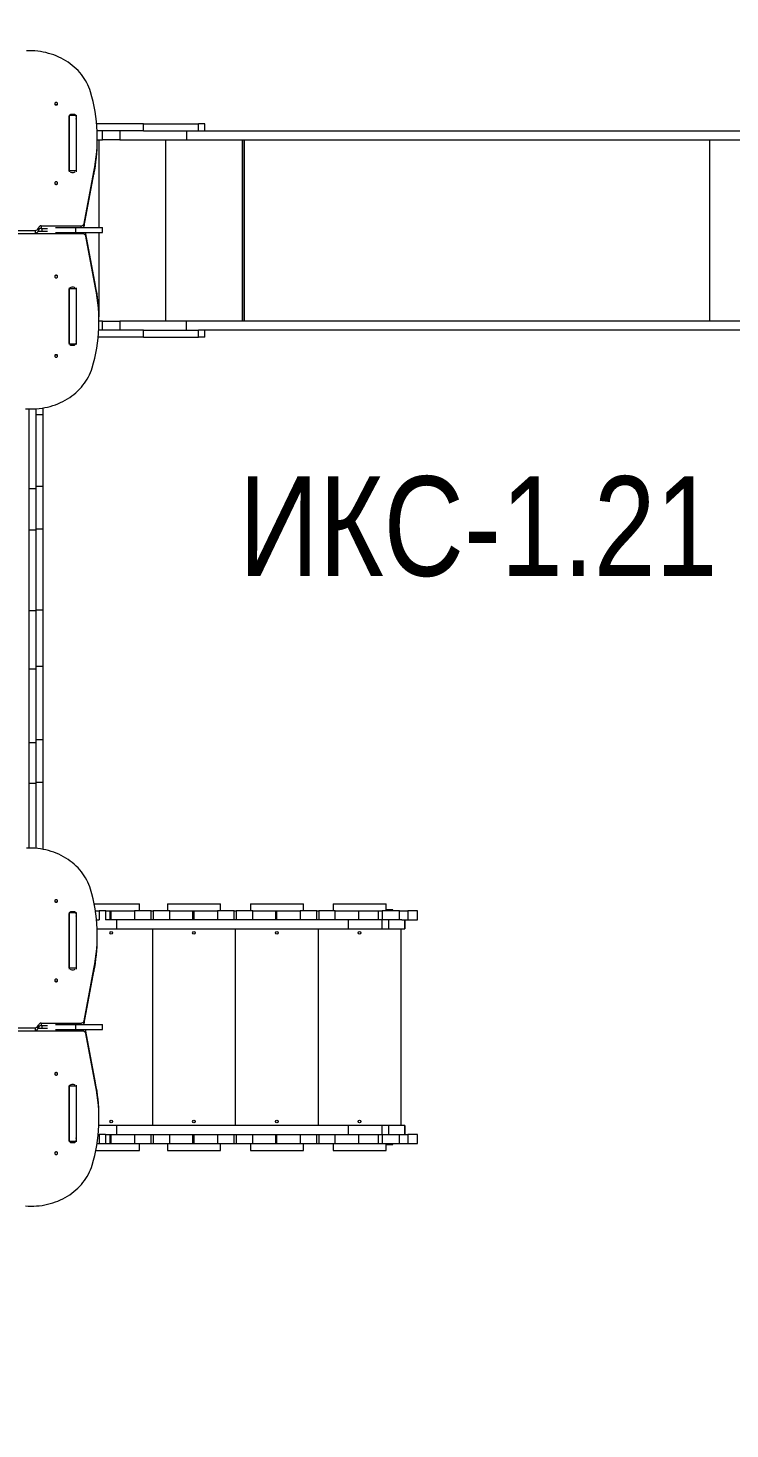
# Model space of a CAD drawing. Header units: millimetres. Extents: x -6398 to 6402, y -5787 to 4580.
# Drawn here: x 1669 to 3784, y -2273 to 1945 of the extents above; entities that cross this region are included whole.
import ezdxf

# ---------------------------------------------------------------- set-up
doc = ezdxf.new("R2010")
doc.units = ezdxf.units.MM
for name, color, linetype in [('DIKOM_АРТИКУЛ', 7, 'Continuous'), ('DIKOM_ЗОНА', 80, 'Continuous'), ('DIKOM_РАЗМЕР_ЗОНА', 7, 'Continuous'), ('DIKOM_РАЗМЕР_ОБЪЕКТА', 7, 'Continuous')]:
    doc.layers.add(name, color=color, linetype=linetype)
doc.styles.add('style1', font='arial.ttf', dxfattribs={"width": 0.8})
doc.dimstyles.new('1-50', dxfattribs={"dimtxt": 300, "dimasz": 200, "dimexe": 100, "dimexo": 0, "dimgap": 100, "dimtad": 1, "dimtxsty": 'style1', "dimcen": 200, "dimclrd": 7, "dimclre": 7, "dimclrt": 7, "dimadec": 1, "dimazin": 2, "dimtfac": 1, "dimtmove": 0, "dimatfit": 2, "dimfxl": 0, "dimlwd": 25, "dimlwe": 18, "dimarcsym": 0})

# ---------------------------------------------------------------- blocks, each defined once
blk = doc.blocks.new('*D11')
at = {"layer": 'Defpoints', "color": 0, "transparency": 16777216}
for p in [(4404.6, 1023.7), (-3518.4, -1364.8), (4404.6, -3858.3)]:
    blk.add_point(p, dxfattribs=at)
at = {"layer": 'DIKOM_РАЗМЕР_ОБЪЕКТА', "color": 7, "lineweight": 18, "transparency": 16777216}
for p, q in [((4404.6, 1023.7), (4404.6, -3958.3)), ((-3518.4, -1364.8), (-3518.4, -3958.3))]:
    blk.add_line(p, q, dxfattribs=at)
at = {"layer": 'DIKOM_РАЗМЕР_ОБЪЕКТА', "color": 7, "lineweight": 25, "transparency": 16777216}
blk.add_line((-3318.4, -3858.3), (4204.6, -3858.3), dxfattribs=at)
at = {"layer": 'DIKOM_РАЗМЕР_ОБЪЕКТА', "color": 7, "transparency": 16777216}
for points in [[(-3318.4, -3824.9), (-3318.4, -3891.6), (-3518.4, -3858.3)], [(4204.6, -3824.9), (4204.6, -3891.6), (4404.6, -3858.3)]]:
    blk.add_solid(points, dxfattribs=at)
at = {"layer": 'DIKOM_РАЗМЕР_ОБЪЕКТА', "color": 7, "transparency": 16777216, "insert": (326.4, -3605.1), "char_height": 300, "attachment_point": 5, "style": 'style1'}
blk.add_mtext('7900', dxfattribs=at)
blk = doc.blocks.new('*D13')
at = {"layer": 'Defpoints', "color": 0, "transparency": 16777216}
for p in [(6402.1, 1335.2), (-5518.4, -1066.4), (6402.1, -5686.9)]:
    blk.add_point(p, dxfattribs=at)
at = {"layer": 'DIKOM_РАЗМЕР_ЗОНА', "color": 7, "lineweight": 18, "transparency": 16777216}
for p, q in [((6402.1, 1335.2), (6402.1, -5786.9)), ((-5518.4, -1066.4), (-5518.4, -5786.9))]:
    blk.add_line(p, q, dxfattribs=at)
at = {"layer": 'DIKOM_РАЗМЕР_ЗОНА', "color": 7, "lineweight": 25, "transparency": 16777216}
blk.add_line((-5318.4, -5686.9), (6202.1, -5686.9), dxfattribs=at)
at = {"layer": 'DIKOM_РАЗМЕР_ЗОНА', "color": 7, "transparency": 16777216}
for points in [[(-5318.4, -5653.5), (-5318.4, -5720.2), (-5518.4, -5686.9)], [(6202.1, -5653.5), (6202.1, -5720.2), (6402.1, -5686.9)]]:
    blk.add_solid(points, dxfattribs=at)
at = {"layer": 'DIKOM_РАЗМЕР_ЗОНА', "color": 7, "transparency": 16777216, "insert": (717.6, -5433.7), "char_height": 300, "attachment_point": 5, "style": 'style1'}
blk.add_mtext('11900', dxfattribs=at)

msp = doc.modelspace()

# ---------------------------------------------------------------- linework, layer by layer
at = {"color": 7, "linetype": 'Continuous', "lineweight": 15}
for p, q in [((1791.923, 1676.783), (1791.923, 1517.868)), ((1792.673, 1656.217), (1791.923, 1656.217)), ((1792.24, 1671.334), (1792.673, 1671.334)), ((1792.67, 1656.217), (1792.67, 1671.334)), ((1792.673, 1682.68), (1792.673, 1681.61)), ((1813.673, 1681.61), (1792.673, 1681.61)), ((1792.673, 1681.61), (1792.673, 1514.879)), ((1810.762, 1682.723), (1795.584, 1682.723)), ((1805.423, 1684.578), (1800.923, 1684.578)), ((1800.923, 1684.578), (1800.923, 1682.723)), ((1805.423, 1684.578), (1805.423, 1682.723)), ((1813.673, 1682.68), (1813.673, 1681.61)), ((1813.673, 1681.61), (1813.673, 1514.879)), ((1814.423, 1656.217), (1813.673, 1656.217)), ((1814.423, 1517.868), (1814.423, 1676.783)), ((2016.574, 1656.217), (1875.566, 1656.217)), ((2016.574, 1635.217), (2016.574, 1656.217)), ((2016.574, 1656.217), (2182.717, 1656.217)), ((2182.717, 1635.217), (2182.717, 1656.217)), ((2201.579, 1656.217), (2182.717, 1656.217)), ((2201.579, 1635.217), (2201.579, 1656.217)), ((1792.673, 1635.217), (1791.923, 1635.217)), ((1792.672, 1635.217), (1792.672, 1608.217)), ((1792.672, 1608.217), (1792.673, 1608.217)), ((1814.423, 1635.217), (1813.673, 1635.217)), ((1813.673, 1608.217), (1814.423, 1608.217)), ((2016.574, 1635.217), (1877.004, 1635.217)), ((1877.538, 1604.892), (1877.538, 1612.392)), ((1877.538, 1608.217), (1892.67, 1608.217)), ((1882.458, 1608.217), (1882.458, 1344.723)), ((1892.67, 1608.217), (1892.67, 1635.217)), ((1945.434, 1608.217), (1892.67, 1608.217)), ((1945.434, 1635.217), (1945.434, 1608.217)), ((1945.434, 1608.217), (2145.981, 1608.217)), ((2016.574, 1635.217), (2182.717, 1635.217)), ((2083.004, 1608.217), (2083.004, 1062.217)), ((2145.981, 1635.217), (2145.981, 1608.217)), ((2145.981, 1608.217), (3837.695, 1608.217)), ((2182.717, 1635.217), (3837.695, 1635.217)), ((2314.945, 1062.217), (2314.945, 1608.217)), ((2316.226, 1062.217), (2316.226, 1608.217)), ((2319.985, 1608.217), (2319.985, 1062.217)), ((3723.102, 1062.217), (3723.102, 1608.217)), ((1813.673, 1514.879), (1792.673, 1514.879)), ((1792.673, 1514.879), (1792.673, 1511.823)), ((1800.923, 1510.074), (1805.423, 1510.074)), ((1813.673, 1514.879), (1813.673, 1511.823)), ((1837.887, 1356.502), (1867.18, 1512.279)), ((1837.887, 1349.002), (1867.18, 1504.779)), ((1867.18, 1512.279), (1867.18, 1504.779)), ((1837.887, 1356.502), (1837.887, 1349.002)), ((1832.976, 1325.206), (1251.516, 1325.204)), ((1452.592, 1335.378), (1690.03, 1335.378)), ((1690.03, 1335.378), (1690.03, 1327.981)), ((1727.489, 1332.705), (1698.998, 1332.705)), ((1699.905, 1342.671), (1699.905, 1335.171)), ((1708.792, 1349.234), (1828.017, 1349.234)), ((1708.792, 1349.234), (1708.792, 1341.734)), ((1708.792, 1341.734), (1727.525, 1341.734)), ((1709.972, 1341.734), (1709.972, 1332.705)), ((1751.386, 1329.723), (1811.77, 1329.723)), ((1751.44, 1344.723), (1811.77, 1344.723)), ((1811.77, 1344.723), (1811.77, 1329.723)), ((1811.77, 1344.723), (1892.945, 1344.723)), ((1811.77, 1329.723), (1892.945, 1329.723)), ((1828.017, 1349.234), (1828.017, 1344.723)), ((1832.976, 1325.206), (1832.976, 1329.723)), ((1842.846, 1317.938), (1842.846, 1325.438)), ((1872.14, 1169.659), (1842.846, 1325.438)), ((1872.14, 1162.159), (1842.846, 1317.938)), ((1882.458, 1329.723), (1882.458, 1075.77)), ((1892.945, 1329.723), (1892.945, 1344.723)), ((1791.923, 1156.57), (1791.923, 997.654)), ((1792.673, 1162.471), (1792.673, 1159.217)), ((1813.673, 1159.217), (1792.673, 1159.217)), ((1792.673, 1159.217), (1792.673, 992.825)), ((1805.423, 1164.364), (1800.923, 1164.364)), ((1813.673, 1162.471), (1813.673, 1159.217)), ((1813.673, 1159.217), (1813.673, 992.825)), ((1814.423, 997.654), (1814.423, 1156.57)), ((1872.14, 1162.159), (1872.14, 1169.659)), ((1792.672, 1062.217), (1792.672, 1035.217)), ((1792.673, 1062.217), (1792.672, 1062.217)), ((1814.423, 1062.217), (1813.673, 1062.217)), ((1882.498, 1062.045), (1882.498, 1069.546)), ((1892.67, 1062.217), (1882.498, 1062.217)), ((1892.67, 1035.217), (1892.67, 1062.217)), ((1892.67, 1062.217), (1945.434, 1062.217)), ((1945.434, 1062.217), (1945.434, 1035.217)), ((2145.981, 1062.217), (1945.434, 1062.217)), ((2145.981, 1035.217), (2145.981, 1062.217)), ((3837.695, 1062.217), (2145.981, 1062.217)), ((1792.673, 1035.217), (1791.923, 1035.217)), ((1792.673, 1014.217), (1791.923, 1014.217)), ((1814.423, 1035.217), (1813.673, 1035.217)), ((1814.423, 1014.217), (1813.673, 1014.217)), ((2016.574, 1014.217), (1880.148, 1014.217)), ((2016.574, 1035.217), (1881.759, 1035.217)), ((2016.574, 1014.217), (2016.574, 1035.217)), ((2016.574, 1035.217), (2182.717, 1035.217)), ((2016.574, 1014.217), (2182.717, 1014.217)), ((3837.695, 1035.217), (2182.717, 1035.217)), ((2182.717, 1014.217), (2182.717, 1035.217)), ((2201.579, 1014.217), (2182.717, 1014.217)), ((2201.579, 1014.217), (2201.579, 1035.217)), ((1792.673, 1003.101), (1792.241, 1003.101)), ((1813.673, 992.825), (1792.673, 992.825)), ((1792.673, 992.825), (1792.673, 991.754)), ((1795.584, 991.712), (1810.762, 991.712)), ((1800.923, 989.86), (1800.923, 991.712)), ((1800.923, 989.86), (1805.423, 989.86)), ((1805.423, 989.86), (1805.423, 991.712)), ((1813.673, 992.825), (1813.673, 991.754)), ((1671.673, 798.282), (1671.673, 557.342)), ((1692.673, 798.683), (1692.673, 557.342)), ((1713.673, 780.664), (1692.673, 780.664)), ((1713.673, 801.12), (1713.673, 780.664)), ((1713.673, 780.664), (1713.673, 565.047)), ((1692.673, 557.342), (1671.673, 557.342)), ((1671.673, 557.342), (1671.673, 433.664)), ((1713.673, 565.047), (1692.673, 565.047)), ((1692.673, 557.342), (1692.673, 433.664)), ((1713.673, 565.047), (1713.673, 435.822)), ((1692.673, 433.664), (1671.673, 433.664)), ((1671.673, 433.664), (1671.673, 190.502)), ((1713.673, 435.822), (1692.673, 435.822)), ((1692.673, 433.664), (1692.673, 190.502)), ((1713.673, 435.822), (1713.673, 192.661)), ((1692.673, 190.502), (1671.673, 190.502)), ((1671.673, 190.502), (1671.673, 14.41)), ((1713.673, 192.661), (1692.673, 192.661)), ((1692.673, 190.502), (1692.673, 14.41)), ((1713.673, 192.661), (1713.673, 22.926)), ((1692.673, 14.41), (1671.673, 14.41)), ((1671.673, 14.41), (1671.673, -206.901)), ((1713.673, 22.926), (1692.673, 22.926)), ((1692.673, 14.41), (1692.673, -206.901)), ((1713.673, 22.926), (1713.673, -198.385)), ((1692.673, -206.901), (1671.673, -206.901)), ((1671.673, -206.901), (1671.673, -329.046)), ((1713.673, -198.385), (1692.673, -198.385)), ((1692.673, -206.901), (1692.673, -329.046)), ((1713.673, -198.385), (1713.673, -326.008)), ((1692.673, -329.046), (1671.673, -329.046)), ((1671.673, -329.046), (1671.673, -523.769)), ((1713.673, -326.008), (1692.673, -326.008)), ((1692.673, -329.046), (1692.673, -524.647)), ((1713.673, -326.008), (1713.673, -527.575)), ((1805.423, -715.434), (1800.923, -715.434)), ((1800.923, -715.434), (1800.923, -717.289)), ((1805.423, -715.434), (1805.423, -717.289)), ((1868.053, -691.783), (2004.452, -691.783)), ((1871.771, -712.783), (1882.955, -712.783)), ((1882.955, -712.783), (1882.955, -739.783)), ((1903.131, -712.783), (1882.955, -712.783)), ((1903.131, -739.783), (1903.131, -712.783)), ((1903.131, -712.783), (1916.673, -712.783)), ((1916.673, -739.783), (1916.673, -712.783)), ((1916.673, -712.783), (1919.673, -712.783)), ((1919.673, -739.783), (1919.673, -712.783)), ((1919.673, -712.783), (1989.673, -712.783)), ((1989.673, -712.783), (1989.673, -739.783)), ((2039.673, -712.783), (1989.673, -712.783)), ((2004.452, -712.783), (2004.452, -691.783)), ((2039.673, -739.783), (2039.673, -712.783)), ((2039.673, -712.783), (2045.673, -712.783)), ((2045.673, -712.783), (2045.673, -739.783)), ((2095.673, -712.783), (2045.673, -712.783)), ((2088.673, -691.783), (2088.673, -712.783)), ((2088.673, -691.783), (2248.673, -691.783)), ((2095.673, -739.783), (2095.673, -712.783)), ((2095.673, -712.783), (2165.673, -712.783)), ((2165.673, -739.783), (2165.673, -712.783)), ((2165.673, -712.783), (2169.673, -712.783)), ((2169.673, -739.783), (2169.673, -712.783)), ((2169.673, -712.783), (2239.673, -712.783)), ((2239.673, -712.783), (2239.673, -739.783)), ((2289.673, -712.783), (2239.673, -712.783)), ((2248.673, -712.783), (2248.673, -691.783)), ((2289.673, -739.783), (2289.673, -712.783)), ((2289.673, -712.783), (2295.673, -712.783)), ((2295.673, -712.783), (2295.673, -739.783)), ((2345.673, -712.783), (2295.673, -712.783)), ((2338.673, -691.783), (2338.673, -712.783)), ((2338.673, -691.783), (2498.673, -691.783)), ((2345.673, -739.783), (2345.673, -712.783)), ((2345.673, -712.783), (2415.673, -712.783)), ((2415.673, -739.783), (2415.673, -712.783)), ((2415.673, -712.783), (2418.673, -712.783)), ((2418.673, -739.783), (2418.673, -712.783)), ((2418.673, -712.783), (2488.673, -712.783)), ((2488.673, -712.783), (2488.673, -739.783)), ((2538.673, -712.783), (2488.673, -712.783)), ((2498.673, -712.783), (2498.673, -691.783)), ((2538.673, -739.783), (2538.673, -712.783)), ((2538.673, -712.783), (2544.673, -712.783)), ((2544.673, -712.783), (2544.673, -739.783)), ((2594.673, -712.783), (2544.673, -712.783)), ((2587.673, -691.783), (2587.673, -712.783)), ((2587.673, -691.783), (2747.673, -691.783)), ((2594.673, -739.783), (2594.673, -712.783)), ((2594.673, -712.783), (2665.723, -712.783)), ((2665.723, -739.783), (2665.723, -712.783)), ((2665.723, -712.783), (2724.634, -712.783)), ((2724.634, -739.783), (2724.634, -712.783)), ((2724.634, -712.783), (2735.422, -712.783)), ((2735.422, -712.783), (2735.422, -739.783)), ((2788.357, -712.783), (2735.422, -712.783)), ((2747.673, -712.783), (2747.673, -691.783)), ((2767.673, -709.783), (2747.673, -709.783)), ((2767.673, -712.783), (2767.673, -709.783)), ((2788.357, -739.783), (2788.357, -712.783)), ((2788.357, -712.783), (2813.544, -712.783)), ((2813.544, -712.783), (2813.544, -739.783)), ((2842.673, -712.783), (2813.544, -712.783)), ((2842.673, -739.783), (2842.673, -712.783)), ((1791.923, -723.229), (1791.923, -882.144)), ((1791.923, -739.783), (1792.673, -739.783)), ((1792.24, -728.678), (1792.673, -728.678)), ((1792.673, -717.332), (1792.673, -718.402)), ((1813.673, -718.402), (1792.673, -718.402)), ((1792.673, -718.402), (1792.673, -885.134)), ((1810.762, -717.289), (1795.584, -717.289)), ((1813.673, -717.332), (1813.673, -718.402)), ((1813.673, -718.402), (1813.673, -885.134)), ((1813.673, -739.783), (1814.423, -739.783)), ((1814.423, -882.144), (1814.423, -723.229)), ((1875.188, -739.783), (1882.955, -739.783)), ((1935.218, -739.783), (1902.337, -739.783)), ((1935.218, -739.783), (1935.218, -766.783)), ((2633.263, -739.783), (1935.218, -739.783)), ((2633.263, -739.783), (2633.263, -766.783)), ((2735.132, -739.783), (2633.263, -739.783)), ((2735.132, -739.783), (2735.132, -766.783)), ((2755.26, -739.783), (2735.132, -739.783)), ((2755.26, -739.783), (2755.26, -766.783)), ((2795.027, -739.783), (2755.26, -739.783)), ((2795.027, -739.783), (2813.544, -739.783)), ((2803.918, -739.783), (2803.918, -766.783)), ((2804.566, -766.783), (2804.566, -739.783)), ((2813.544, -739.783), (2842.673, -739.783)), ((1791.923, -766.783), (1792.673, -766.783)), ((1813.673, -766.783), (1814.423, -766.783)), ((1877.093, -766.783), (1935.218, -766.783)), ((1877.538, -795.12), (1877.538, -787.62)), ((1935.218, -766.783), (2633.263, -766.783)), ((2044.673, -1358.783), (2044.673, -766.783)), ((2293.673, -1358.783), (2293.673, -766.783)), ((2543.673, -1358.783), (2543.673, -766.783)), ((2633.263, -766.783), (2735.132, -766.783)), ((2735.132, -766.783), (2755.26, -766.783)), ((2755.26, -766.783), (2803.918, -766.783)), ((2792.673, -1358.783), (2792.673, -766.783)), ((2803.918, -766.783), (2804.566, -766.783)), ((1813.673, -885.134), (1792.673, -885.134)), ((1792.673, -885.134), (1792.673, -888.189)), ((1813.673, -885.134), (1813.673, -888.189)), ((1800.923, -889.938), (1805.423, -889.938)), ((1837.887, -1043.51), (1867.18, -887.733)), ((1837.887, -1051.01), (1867.18, -895.233)), ((1867.18, -887.733), (1867.18, -895.233)), ((1708.792, -1050.778), (1828.017, -1050.778)), ((1708.792, -1050.778), (1708.792, -1058.278)), ((1828.017, -1050.778), (1828.017, -1055.289)), ((1837.887, -1043.51), (1837.887, -1051.01)), ((1832.976, -1074.806), (1251.516, -1074.808)), ((1452.592, -1064.634), (1690.03, -1064.634)), ((1690.03, -1064.634), (1690.03, -1072.031)), ((1727.489, -1067.306), (1698.998, -1067.307)), ((1699.905, -1057.341), (1699.905, -1064.841)), ((1708.792, -1058.278), (1727.525, -1058.278)), ((1709.972, -1058.278), (1709.972, -1067.307)), ((1751.386, -1070.289), (1811.77, -1070.289)), ((1751.44, -1055.289), (1811.77, -1055.289)), ((1811.77, -1055.289), (1811.77, -1070.289)), ((1811.77, -1055.289), (1892.945, -1055.289)), ((1811.77, -1070.289), (1892.945, -1070.289)), ((1832.976, -1074.806), (1832.976, -1070.289)), ((1842.846, -1082.074), (1842.846, -1074.574)), ((1872.14, -1230.353), (1842.846, -1074.574)), ((1872.14, -1237.853), (1842.846, -1082.074)), ((1892.945, -1070.289), (1892.945, -1055.289)), ((1791.923, -1243.442), (1791.923, -1402.358)), ((1792.673, -1237.542), (1792.673, -1240.795)), ((1813.673, -1240.795), (1792.673, -1240.795)), ((1792.673, -1240.795), (1792.673, -1407.187)), ((1805.423, -1235.648), (1800.923, -1235.648)), ((1813.673, -1237.542), (1813.673, -1240.795)), ((1813.673, -1240.795), (1813.673, -1407.187)), ((1814.423, -1402.358), (1814.423, -1243.442)), ((1872.14, -1237.853), (1872.14, -1230.353)), ((1882.498, -1337.967), (1882.498, -1330.467)), ((1791.923, -1358.783), (1792.673, -1358.783)), ((1792.673, -1385.783), (1791.923, -1385.783)), ((1814.423, -1358.783), (1813.673, -1358.783)), ((1814.423, -1385.783), (1813.673, -1385.783)), ((1880.149, -1385.783), (1882.955, -1385.783)), ((1935.218, -1358.783), (1882.053, -1358.783)), ((1882.955, -1385.783), (1882.955, -1412.783)), ((1902.337, -1385.783), (1882.955, -1385.783)), ((1902.337, -1385.783), (1935.218, -1385.783)), ((1903.131, -1412.783), (1903.131, -1385.783)), ((1916.673, -1412.783), (1916.673, -1385.783)), ((1919.673, -1412.783), (1919.673, -1385.783)), ((1935.218, -1358.783), (1935.218, -1385.783)), ((2633.263, -1358.783), (1935.218, -1358.783)), ((1935.218, -1385.783), (2633.263, -1385.783)), ((1989.673, -1385.783), (1989.673, -1412.783)), ((2039.673, -1412.783), (2039.673, -1385.783)), ((2045.673, -1385.783), (2045.673, -1412.783)), ((2095.673, -1412.783), (2095.673, -1385.783)), ((2165.673, -1412.783), (2165.673, -1385.783)), ((2169.673, -1412.783), (2169.673, -1385.783)), ((2239.673, -1385.783), (2239.673, -1412.783)), ((2289.673, -1412.783), (2289.673, -1385.783)), ((2295.673, -1385.783), (2295.673, -1412.783)), ((2345.673, -1412.783), (2345.673, -1385.783)), ((2415.673, -1412.783), (2415.673, -1385.783)), ((2418.673, -1412.783), (2418.673, -1385.783)), ((2488.673, -1385.783), (2488.673, -1412.783)), ((2538.673, -1412.783), (2538.673, -1385.783)), ((2544.673, -1385.783), (2544.673, -1412.783)), ((2594.673, -1412.783), (2594.673, -1385.783)), ((2633.263, -1358.783), (2633.263, -1385.783)), ((2735.132, -1358.783), (2633.263, -1358.783)), ((2633.263, -1385.783), (2735.132, -1385.783)), ((2665.723, -1412.783), (2665.723, -1385.783)), ((2724.634, -1412.783), (2724.634, -1385.783)), ((2735.132, -1358.783), (2735.132, -1385.783)), ((2755.26, -1358.783), (2735.132, -1358.783)), ((2735.132, -1385.783), (2755.26, -1385.783)), ((2735.422, -1385.783), (2735.422, -1412.783)), ((2755.26, -1358.783), (2755.26, -1385.783)), ((2803.918, -1358.783), (2755.26, -1358.783)), ((2755.26, -1385.783), (2795.027, -1385.783)), ((2788.357, -1412.783), (2788.357, -1385.783)), ((2795.027, -1385.783), (2813.544, -1385.783)), ((2803.918, -1358.783), (2803.918, -1385.783)), ((2804.566, -1358.783), (2803.918, -1358.783)), ((2804.566, -1385.783), (2804.566, -1358.783)), ((2813.544, -1385.783), (2813.544, -1412.783)), ((2842.673, -1385.783), (2813.544, -1385.783)), ((2842.673, -1412.783), (2842.673, -1385.783)), ((1792.673, -1396.911), (1792.241, -1396.911)), ((1813.673, -1407.187), (1792.673, -1407.187)), ((1792.673, -1407.187), (1792.673, -1408.258)), ((1795.584, -1408.3), (1810.762, -1408.3)), ((1800.923, -1410.152), (1800.923, -1408.3)), ((1800.923, -1410.152), (1805.423, -1410.152)), ((1805.423, -1410.152), (1805.423, -1408.3)), ((1813.673, -1407.187), (1813.673, -1408.258)), ((1873.016, -1433.783), (2004.452, -1433.783)), ((1876.733, -1412.783), (1882.955, -1412.783)), ((1882.955, -1412.783), (1903.131, -1412.783)), ((1903.131, -1412.783), (1916.673, -1412.783)), ((1916.673, -1412.783), (1919.673, -1412.783)), ((1919.673, -1412.783), (1989.673, -1412.783)), ((1989.673, -1412.783), (2039.673, -1412.783)), ((2004.452, -1433.783), (2004.452, -1412.783)), ((2039.673, -1412.783), (2045.673, -1412.783)), ((2045.673, -1412.783), (2095.673, -1412.783)), ((2088.673, -1412.783), (2088.673, -1433.783)), ((2088.673, -1433.783), (2248.673, -1433.783)), ((2095.673, -1412.783), (2165.673, -1412.783)), ((2165.673, -1412.783), (2169.673, -1412.783)), ((2169.673, -1412.783), (2239.673, -1412.783)), ((2239.673, -1412.783), (2289.673, -1412.783)), ((2248.673, -1433.783), (2248.673, -1412.783)), ((2289.673, -1412.783), (2295.673, -1412.783)), ((2295.673, -1412.783), (2345.673, -1412.783)), ((2338.673, -1412.783), (2338.673, -1433.783)), ((2338.673, -1433.783), (2498.673, -1433.783)), ((2345.673, -1412.783), (2415.673, -1412.783)), ((2415.673, -1412.783), (2418.673, -1412.783)), ((2418.673, -1412.783), (2488.673, -1412.783)), ((2488.673, -1412.783), (2538.673, -1412.783)), ((2498.673, -1433.783), (2498.673, -1412.783)), ((2538.673, -1412.783), (2544.673, -1412.783)), ((2544.673, -1412.783), (2594.673, -1412.783)), ((2587.673, -1412.783), (2587.673, -1433.783)), ((2587.673, -1433.783), (2747.673, -1433.783)), ((2594.673, -1412.783), (2665.723, -1412.783)), ((2665.723, -1412.783), (2724.634, -1412.783)), ((2724.634, -1412.783), (2735.422, -1412.783)), ((2735.422, -1412.783), (2788.357, -1412.783)), ((2747.673, -1433.783), (2747.673, -1412.783)), ((2747.673, -1415.783), (2767.673, -1415.783)), ((2767.673, -1415.783), (2767.673, -1412.783)), ((2788.357, -1412.783), (2813.544, -1412.783)), ((2813.544, -1412.783), (2842.673, -1412.783))]:
    msp.add_line(p, q, dxfattribs=at)
at = {"color": 7, "linetype": 'Continuous', "lineweight": 15, "flags": 128}
for points in [[(1857.033, 1752.697), (1854.773, 1759.667), (1852.16, 1766.545), (1849.201, 1773.316), (1845.901, 1779.968), (1842.266, 1786.488), (1838.303, 1792.863), (1834.021, 1799.081), (1829.427, 1805.13), (1824.53, 1810.997), (1819.339, 1816.673), (1813.866, 1822.145), (1808.12, 1827.404), (1802.112, 1832.439), (1795.854, 1837.24), (1789.358, 1841.797), (1782.638, 1846.103), (1775.705, 1850.149), (1768.573, 1853.927), (1761.256, 1857.429), (1753.769, 1860.649), (1746.125, 1863.581), (1738.339, 1866.219), (1730.428, 1868.558), (1722.405, 1870.593), (1714.286, 1872.32), (1706.088, 1873.736), (1697.825, 1874.839), (1689.515, 1875.626), (1681.172, 1876.096), (1672.814, 1876.247), (1664.456, 1876.08)], [(1758.073, 1716.837), (1757.895, 1717.911), (1757.375, 1718.897), (1756.554, 1719.717), (1755.501, 1720.303), (1754.299, 1720.609), (1753.047, 1720.609), (1751.845, 1720.303), (1750.792, 1719.717), (1749.971, 1718.897), (1749.451, 1717.911), (1749.273, 1716.837), (1749.451, 1715.764), (1749.971, 1714.777), (1750.792, 1713.957), (1751.845, 1713.371), (1753.047, 1713.065), (1754.299, 1713.065), (1755.501, 1713.371), (1756.554, 1713.957), (1757.375, 1714.777), (1757.895, 1715.764), (1758.073, 1716.837)], [(1758.073, 1477.814), (1757.895, 1478.888), (1757.375, 1479.874), (1756.554, 1480.694), (1755.501, 1481.28), (1754.299, 1481.586), (1753.047, 1481.586), (1751.845, 1481.28), (1750.792, 1480.694), (1749.971, 1479.874), (1749.451, 1478.888), (1749.273, 1477.814), (1749.451, 1476.741), (1749.971, 1475.754), (1750.792, 1474.934), (1751.845, 1474.348), (1753.047, 1474.042), (1754.299, 1474.042), (1755.501, 1474.348), (1756.554, 1474.934), (1757.375, 1475.754), (1757.895, 1476.741), (1758.073, 1477.814)], [(1749.273, 1196.624), (1749.451, 1195.55), (1749.971, 1194.564), (1750.792, 1193.744), (1751.845, 1193.158), (1753.047, 1192.852), (1754.299, 1192.852), (1755.501, 1193.158), (1756.554, 1193.744), (1757.375, 1194.564), (1757.895, 1195.55), (1758.073, 1196.624), (1757.895, 1197.697), (1757.375, 1198.684), (1756.554, 1199.504), (1755.501, 1200.09), (1754.299, 1200.396), (1753.047, 1200.396), (1751.845, 1200.09), (1750.792, 1199.504), (1749.971, 1198.684), (1749.451, 1197.697), (1749.273, 1196.624)], [(1749.273, 957.601), (1749.451, 956.527), (1749.971, 955.541), (1750.792, 954.721), (1751.845, 954.135), (1753.047, 953.829), (1754.299, 953.829), (1755.501, 954.135), (1756.554, 954.721), (1757.375, 955.541), (1757.895, 956.527), (1758.073, 957.601), (1757.895, 958.674), (1757.375, 959.661), (1756.554, 960.481), (1755.501, 961.067), (1754.299, 961.372), (1753.047, 961.372), (1751.845, 961.067), (1750.792, 960.481), (1749.971, 959.661), (1749.451, 958.674), (1749.273, 957.601)], [(1661.075, 798.844), (1669.416, 798.358), (1677.774, 798.191), (1686.132, 798.342), (1694.474, 798.812), (1702.785, 799.599), (1711.047, 800.701), (1719.246, 802.118), (1727.364, 803.845), (1735.387, 805.88), (1743.299, 808.219), (1751.084, 810.857), (1758.728, 813.788), (1766.216, 817.009), (1773.533, 820.511), (1780.664, 824.289), (1787.597, 828.334), (1794.318, 832.64), (1800.814, 837.198), (1807.071, 841.999), (1813.079, 847.034), (1818.825, 852.292), (1824.299, 857.765), (1829.489, 863.44), (1834.386, 869.308), (1838.98, 875.357), (1843.263, 881.575), (1847.226, 887.95), (1850.86, 894.47), (1854.161, 901.122), (1857.12, 907.893), (1859.732, 914.77), (1861.993, 921.741)], [(1857.033, -647.315), (1854.773, -640.345), (1852.16, -633.467), (1849.201, -626.696), (1845.901, -620.044), (1842.266, -613.524), (1838.303, -607.149), (1834.021, -600.931), (1829.427, -594.882), (1824.53, -589.015), (1819.339, -583.339), (1813.866, -577.866), (1808.12, -572.608), (1802.112, -567.573), (1795.854, -562.772), (1789.358, -558.215), (1782.638, -553.909), (1775.705, -549.863), (1768.573, -546.085), (1761.256, -542.583), (1753.769, -539.363), (1746.125, -536.431), (1738.339, -533.793), (1730.428, -531.454), (1722.405, -529.419), (1714.286, -527.692), (1706.088, -526.276), (1697.825, -525.173), (1689.515, -524.386), (1681.172, -523.916), (1672.814, -523.765), (1664.456, -523.932)], [(1758.073, -683.175), (1757.895, -682.101), (1757.375, -681.115), (1756.554, -680.295), (1755.501, -679.709), (1754.299, -679.403), (1753.047, -679.403), (1751.845, -679.709), (1750.792, -680.295), (1749.971, -681.115), (1749.451, -682.101), (1749.273, -683.175), (1749.451, -684.249), (1749.971, -685.235), (1750.792, -686.055), (1751.845, -686.641), (1753.047, -686.947), (1754.299, -686.947), (1755.501, -686.641), (1756.554, -686.055), (1757.375, -685.235), (1757.895, -684.249), (1758.073, -683.175)], [(1758.073, -922.198), (1757.895, -921.124), (1757.375, -920.138), (1756.554, -919.318), (1755.501, -918.732), (1754.299, -918.426), (1753.047, -918.426), (1751.845, -918.732), (1750.792, -919.318), (1749.971, -920.138), (1749.451, -921.124), (1749.273, -922.198), (1749.451, -923.271), (1749.971, -924.258), (1750.792, -925.078), (1751.845, -925.664), (1753.047, -925.97), (1754.299, -925.97), (1755.501, -925.664), (1756.554, -925.078), (1757.375, -924.258), (1757.895, -923.271), (1758.073, -922.198)], [(1749.273, -1203.388), (1749.451, -1204.462), (1749.971, -1205.448), (1750.792, -1206.268), (1751.845, -1206.854), (1753.047, -1207.16), (1754.299, -1207.16), (1755.501, -1206.854), (1756.554, -1206.268), (1757.375, -1205.448), (1757.895, -1204.462), (1758.073, -1203.388), (1757.895, -1202.315), (1757.375, -1201.328), (1756.554, -1200.508), (1755.501, -1199.922), (1754.299, -1199.617), (1753.047, -1199.617), (1751.845, -1199.922), (1750.792, -1200.508), (1749.971, -1201.328), (1749.451, -1202.315), (1749.273, -1203.388)], [(1749.273, -1442.411), (1749.451, -1443.485), (1749.971, -1444.471), (1750.792, -1445.291), (1751.845, -1445.877), (1753.047, -1446.183), (1754.299, -1446.183), (1755.501, -1445.877), (1756.554, -1445.291), (1757.375, -1444.471), (1757.895, -1443.485), (1758.073, -1442.411), (1757.895, -1441.338), (1757.375, -1440.351), (1756.554, -1439.531), (1755.501, -1438.945), (1754.299, -1438.64), (1753.047, -1438.64), (1751.845, -1438.945), (1750.792, -1439.531), (1749.971, -1440.351), (1749.451, -1441.338), (1749.273, -1442.411)], [(1661.075, -1601.168), (1669.416, -1601.654), (1677.774, -1601.821), (1686.132, -1601.67), (1694.474, -1601.2), (1702.785, -1600.414), (1711.047, -1599.311), (1719.246, -1597.894), (1727.364, -1596.167), (1735.387, -1594.132), (1743.299, -1591.793), (1751.084, -1589.155), (1758.728, -1586.224), (1766.216, -1583.003), (1773.533, -1579.501), (1780.664, -1575.723), (1787.597, -1571.678), (1794.318, -1567.372), (1800.814, -1562.814), (1807.071, -1558.013), (1813.079, -1552.978), (1818.825, -1547.72), (1824.299, -1542.247), (1829.489, -1536.572), (1834.386, -1530.704), (1838.98, -1524.655), (1843.263, -1518.437), (1847.226, -1512.062), (1850.86, -1505.542), (1854.161, -1498.89), (1857.12, -1492.119), (1859.732, -1485.242), (1861.993, -1478.271)]]:
    msp.add_lwpolyline(points, dxfattribs=at)
at = {"color": 7, "linetype": 'Continuous', "lineweight": 15}
for centre in [(1919.673, -778.783), (2168.673, -778.783), (2418.673, -778.783), (2667.673, -778.783), (1919.673, -1346.783), (2168.673, -1346.783), (2418.673, -1346.783), (2667.673, -1346.783)]:
    msp.add_circle(centre, 4, dxfattribs=at)
for centre, radius, start, end in [((1387.248, 1612.446), 490.273, 348.210904, 16.622643), ((1753.673, 1708.079), 5.068, 81.13644, 98.86356), ((1753.673, 1708.092), 5.052, 81.218738, 98.781262), ((1798.875, 1676.757), 6.952, 153.139994, 179.785415), ((1798.884, 1669.255), 6.961, 153.209505, 179.767583), ((1800.84, 1674.76), 9.818, 89.514378, 126.228944), ((1805.506, 1674.76), 9.818, 53.771058, 90.48579), ((1807.474, 1676.758), 6.949, 0.209364, 26.866263), ((1807.463, 1669.255), 6.96, 0.230597, 26.845031), ((1387.601, 1604.99), 489.937, 348.197518, 359.988621), ((1798.886, 1517.896), 6.963, 180.235827, 206.838764), ((1800.843, 1519.916), 9.843, 235.304997, 270.463361), ((1805.503, 1519.916), 9.843, 269.536471, 304.695001), ((1807.463, 1517.896), 6.96, 333.154969, 359.769403), ((1753.673, 1469.056), 5.068, 81.13644, 98.86356), ((1753.673, 1469.027), 5.094, 81.296629, 98.703371), ((1828.509, 1358.902), 9.68, 267.087959, 345.647359), ((1690.525, 1345.04), 9.675, 267.072185, 345.824273), ((1690.948, 1337.208), 9.186, 280.864769, 347.183332), ((1708.347, 1340.538), 8.707, 87.070559, 165.823619), ((1708.347, 1333.038), 8.707, 87.072083, 165.824084), ((1833.468, 1315.538), 9.68, 14.350649, 92.912403), ((1829.756, 1350.632), 8.293, 314.561572, 348.666997), ((1834.716, 1323.809), 8.292, 11.331266, 45.50488), ((1753.673, 1205.384), 5.071, 261.13951, 278.86049), ((1798.886, 1156.542), 6.963, 153.161236, 179.764173), ((1800.839, 1154.549), 9.816, 89.507655, 126.193463), ((1805.507, 1154.549), 9.816, 53.806539, 90.492512), ((1807.463, 1156.542), 6.96, 0.230597, 26.845031), ((1392.208, 1061.992), 490.274, 343.37736, 11.789062), ((1392.557, 1069.448), 489.941, 0.011402, 11.802431), ((1798.882, 1005.182), 6.959, 180.227932, 206.877785), ((1798.881, 997.682), 6.958, 180.22613, 206.848462), ((1800.839, 999.677), 9.817, 233.810064, 270.488818), ((1805.507, 999.677), 9.817, 269.511014, 306.189935), ((1807.469, 1005.181), 6.954, 333.144352, 359.78002), ((1807.468, 997.681), 6.955, 333.145277, 359.779095), ((1753.673, 966.361), 5.071, 261.13951, 278.86049), ((1387.249, -787.566), 490.273, 348.210894, 16.622655), ((1753.673, -691.929), 5.065, 81.130423, 98.869577), ((1753.673, -691.931), 5.064, 81.238697, 98.761303), ((1800.839, -725.25), 9.816, 89.509348, 126.232133), ((1805.507, -725.25), 9.816, 53.767868, 90.490819), ((1798.883, -723.257), 6.96, 153.155289, 179.770369), ((1798.883, -730.757), 6.961, 153.156732, 179.769051), ((1807.466, -723.256), 6.957, 0.224404, 26.850974), ((1807.465, -730.756), 6.958, 0.225722, 26.849532), ((1387.602, -795.023), 489.936, 348.197503, 359.988649), ((1798.883, -882.116), 6.96, 180.230838, 206.843391), ((1807.466, -882.117), 6.958, 333.150346, 359.774389), ((1753.673, -930.951), 5.063, 81.127415, 98.872585), ((1753.673, -930.955), 5.065, 81.245419, 98.754581), ((1800.844, -880.094), 9.845, 235.308499, 270.459356), ((1805.502, -880.094), 9.845, 269.540476, 304.6915), ((1708.347, -1059.474), 8.707, 87.071164, 165.824133), ((1828.509, -1041.11), 9.68, 267.086265, 345.649502), ((1829.757, -1049.38), 8.292, 314.560625, 348.668778), ((1690.525, -1054.972), 9.675, 267.070974, 345.824365), ((1690.525, -1062.472), 9.675, 267.071125, 345.824326), ((1708.347, -1066.974), 8.707, 87.071236, 165.824061), ((1833.469, -1084.474), 9.68, 14.350506, 92.913892), ((1834.715, -1076.204), 8.293, 11.332196, 45.502449), ((1753.673, -1194.635), 5.064, 261.127481, 278.872519), ((1798.883, -1243.47), 6.96, 153.156617, 179.769042), ((1800.839, -1245.464), 9.816, 89.510208, 126.192489), ((1805.507, -1245.464), 9.816, 53.807513, 90.48996), ((1807.466, -1243.469), 6.958, 0.225731, 26.849647), ((1392.207, -1338.02), 490.274, 343.377374, 11.789051), ((1392.558, -1330.564), 489.94, 0.011395, 11.802448), ((1798.884, -1394.83), 6.961, 180.230939, 206.843153), ((1798.884, -1402.33), 6.961, 180.230939, 206.843153), ((1800.839, -1400.336), 9.817, 233.80806, 270.489769), ((1805.507, -1400.336), 9.817, 269.510063, 306.191938), ((1807.465, -1394.83), 6.958, 333.150583, 359.774288), ((1807.465, -1402.33), 6.958, 333.150583, 359.774288), ((1753.673, -1433.651), 5.071, 261.13951, 278.86049)]:
    msp.add_arc(centre, radius, start, end, dxfattribs=at)
at = {"layer": 'DIKOM_ЗОНА', "color": 3}
msp.add_lwpolyline([(-2153.327, 4579.935), (-186.327, 4579.935, -0.30444707), (739.087, 3958.893, 0.30444707), (1664.501, 3337.85), (3131.584, 3337.85, -0.15426467), (3418.932, 3247.034, 0.15426467), (3706.279, 3156.217), (5402.144, 3156.217, -0.41421356), (6402.144, 2156.217), (6402.144, 514.217, -0.41421356), (5402.144, -485.783), (5342.163, -485.783, 0.40830693), (4342.367, -1465.575, -0.35623844), (3113.728, -2910.571, 0.14588274), (2350.156, -3299.808, -0.12930883), (1681.931, -3668.299, 0.19917168), (1067.277, -4125.9, -0.26419129), (208.355, -4613.792), (-1534.307, -4613.792, -0.29134364)], format="xyb", dxfattribs=at)

# ---------------------------------------------------------------- texts
at = {"layer": 'DIKOM_АРТИКУЛ', "insert": (2303.844, 595.402), "char_height": 300, "attachment_point": 1, "style": 'style1'}
msp.add_mtext_dynamic_manual_height_columns('ИКС-1.21', width=1667.53662, gutter_width=20, heights=[0], dxfattribs=at)

# ---------------------------------------------------------------- dimensions: what is measured, and where the dimension line sits
at = {"layer": 'DIKOM_РАЗМЕР_ЗОНА'}
dim = msp.add_linear_dim(base=(6402.144, -5686.871), p1=(-5518.435, -1066.365), p2=(6402.144, 1335.217), text='11900', dimstyle='1-50', dxfattribs=at)
dim.commit()
dim.dimension.update_dxf_attribs({"geometry": '*D13', "text_midpoint": (717.581, -5686.871), "dimtype": 160})
at = {"layer": 'DIKOM_РАЗМЕР_ОБЪЕКТА'}
dim = msp.add_linear_dim(base=(4404.597, -3858.27), p1=(-3518.435, -1364.783), p2=(4404.597, 1023.717), text='7900', dimstyle='1-50', dxfattribs=at)
dim.commit()
dim.dimension.update_dxf_attribs({"geometry": '*D11', "text_midpoint": (326.363, -3858.27), "dimtype": 160})

doc.saveas('drawing.dxf')
